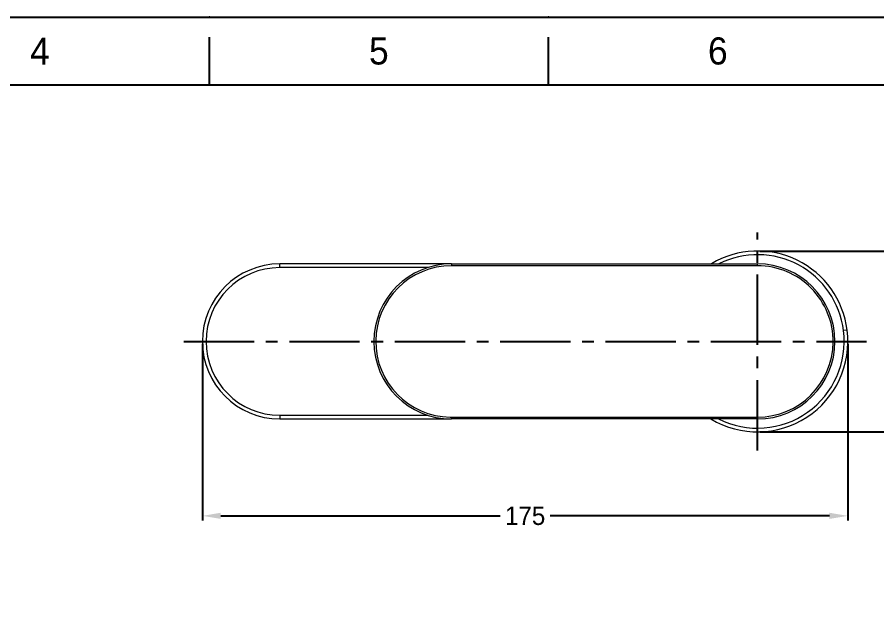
# Model space of a CAD drawing. Extents: x 13676 to 14719, y -16741 to -16132.
# Drawn here: x 14281.4 to 14514.4, y -16357.6 to -16194.9 of the extents above; entities that cross this region are included whole.
import ezdxf

# ---------------------------------------------------------------- set-up
doc = ezdxf.new("R2010")
doc.units = 0
doc.header["$MEASUREMENT"] = 0
doc.linetypes.add('CENTER2', pattern=[28.575, 19.05, -3.175, 3.175, -3.175])
doc.layers.get('0').update_dxf_attribs({"color": 3, "linetype": 'CONTINUOUS'})
doc.layers.get('DEFPOINTS').update_dxf_attribs({"linetype": 'CONTINUOUS'})
doc.layers.add('CENTER', color=1, linetype='CENTER2')
doc.layers.add('FORM', color=7, linetype='CONTINUOUS')
doc.layers.add('DIM_', color=6, linetype='CONTINUOUS', lineweight=9)
doc.styles.get("Standard").update_dxf_attribs({"font": 'Gulim.ttf'})
doc.dimstyles.new('사본(2) STANDARD', dxfattribs={"dimscale": 0, "dimtxt": 5, "dimasz": 5, "dimexe": 1.25, "dimexo": 0.625, "dimgap": 1.5, "dimtad": 3, "dimtih": 1, "dimtoh": 1, "dimdec": 1, "dimzin": 9, "dimdsep": 46, "dimtxsty": 'Standard', "dimcen": 2.5, "dimclrd": 5, "dimclre": 5, "dimclrt": 5, "dimadec": 0, "dimazin": 0, "dimtfac": 1, "dimtdec": 1, "dimtmove": 0, "dimatfit": 3, "dimfxl": 1.25, "dimtfill": 1, "dimtolj": 1, "dimtzin": 0, "dimarcsym": 0})

# ---------------------------------------------------------------- blocks, each defined once
blk = doc.blocks.new('*D53')
at = {"layer": 'DEFPOINTS', "color": 0, "transparency": 16777216}
for p in [(14482.08, -16258.19), (14534.71, -16258.19), (14482.08, -16307.19)]:
    blk.add_point(p, dxfattribs=at)
at = {"layer": 'DIM_', "color": 5, "lineweight": -2, "transparency": 16777216}
for p, q in [((14482.71, -16258.19), (14535.96, -16258.19)), ((14534.71, -16263.19), (14534.71, -16278.62)), ((14534.71, -16302.19), (14534.71, -16286.76)), ((14482.71, -16307.19), (14535.96, -16307.19))]:
    blk.add_line(p, q, dxfattribs=at)
at = {"layer": 'DIM_', "color": 5, "transparency": 16777216}
for points in [[(14533.87, -16263.19), (14535.54, -16263.19), (14534.71, -16258.19)], [(14533.87, -16302.19), (14535.54, -16302.19), (14534.71, -16307.19)]]:
    blk.add_solid(points, dxfattribs=at)
at = {"layer": 'DIM_', "color": 5, "transparency": 16777216, "insert": (14534.71, -16282.69), "char_height": 5, "attachment_point": 5, "bg_fill": 3, "box_fill_scale": 1.25, "bg_fill_color": 256, "bg_fill_true_color": 13158600, "bg_fill_transparency": 0}
blk.add_mtext('\\A1;49', dxfattribs=at)
blk = doc.blocks.new('*D54')
at = {"layer": 'DEFPOINTS', "color": 0, "transparency": 16777216}
for p in [(14331.58, -16282.69), (14506.58, -16282.69), (14506.58, -16329.94)]:
    blk.add_point(p, dxfattribs=at)
at = {"layer": 'DIM_', "color": 5, "lineweight": -2, "transparency": 16777216}
for p, q in [((14331.58, -16283.32), (14331.58, -16331.19)), ((14506.58, -16283.32), (14506.58, -16331.19)), ((14336.58, -16329.94), (14412.39, -16329.94)), ((14501.58, -16329.94), (14425.77, -16329.94))]:
    blk.add_line(p, q, dxfattribs=at)
at = {"layer": 'DIM_', "color": 5, "transparency": 16777216}
for points in [[(14336.58, -16329.1), (14336.58, -16330.77), (14331.58, -16329.94)], [(14501.58, -16329.1), (14501.58, -16330.77), (14506.58, -16329.94)]]:
    blk.add_solid(points, dxfattribs=at)
at = {"layer": 'DIM_', "color": 5, "transparency": 16777216, "insert": (14419.08, -16329.94), "char_height": 5, "attachment_point": 5, "bg_fill": 3, "box_fill_scale": 1.25, "bg_fill_color": 256, "bg_fill_true_color": 13158600, "bg_fill_transparency": 0}
blk.add_mtext('\\A1;175', dxfattribs=at)

msp = doc.modelspace()

# ---------------------------------------------------------------- linework, layer by layer
at = {"linetype": 'Continuous', "lineweight": 13}
for p, q in [((14352.58, -16262.69), (14352.58, -16261.69)), ((14399.08, -16261.69), (14399.08, -16262.19)), ((14482.08, -16262.19), (14482.08, -16261.69)), ((14392.68, -16262.69), (14352.58, -16262.69)), ((14482.08, -16262.19), (14399.08, -16262.19)), ((14506.39, -16279.63), (14505.4, -16279.75)), ((14352.58, -16302.69), (14392.68, -16302.69)), ((14352.58, -16302.69), (14352.58, -16303.69)), ((14399.08, -16303.19), (14482.08, -16303.19)), ((14399.08, -16303.19), (14399.08, -16303.69)), ((14482.08, -16303.69), (14482.08, -16303.19))]:
    msp.add_line(p, q, dxfattribs=at)
at = {"linetype": 'Continuous', "lineweight": 18}
for p, q in [((14399.08, -16261.69), (14352.58, -16261.69)), ((14399.08, -16261.69), (14482.08, -16261.69)), ((14352.58, -16303.69), (14399.08, -16303.69)), ((14482.08, -16303.69), (14399.08, -16303.69))]:
    msp.add_line(p, q, dxfattribs=at)
for centre, radius, start, end in [((14482.08, -16282.69), 24.5, 7.1828, 120.7066), ((14352.58, -16282.69), 21, 90, 270), ((14399.08, -16282.69), 21, 90, 270), ((14482.08, -16282.69), 21, 0, 90), ((14482.08, -16282.69), 24.5, 238.9975, 7.1828), ((14482.08, -16282.69), 21, 270, 0)]:
    msp.add_arc(centre, radius, start, end, dxfattribs=at)
at = {"linetype": 'Continuous', "lineweight": 13}
for centre, radius, start, end in [((14482.08, -16282.69), 23.5, 7.1828, 116.4513), ((14352.58, -16282.69), 20, 90, 270), ((14399.08, -16282.69), 20.5, 90, 269.1926), ((14482.08, -16282.69), 20.5, 359.4316, 90), ((14482.08, -16282.69), 23.5, 243.3316, 7.1828), ((14482.08, -16282.69), 20.5, 270, 359.4316), ((14399.08, -16282.69), 20.5, 269.1926, 270)]:
    msp.add_arc(centre, radius, start, end, dxfattribs=at)
at = {"layer": 'CENTER'}
for p, q in [((14482.08, -16312.19), (14482.08, -16253.19)), ((14326.58, -16282.69), (14511.58, -16282.69))]:
    msp.add_line(p, q, dxfattribs=at)
at = {"layer": 'FORM'}
for p, q in [((14333.47, -16213.23), (14333.47, -16200.23)), ((14425.37, -16213.23), (14425.37, -16200.23)), ((14701.04, -16213.23), (13965.91, -16213.23))]:
    msp.add_line(p, q, dxfattribs=at)
msp.add_lwpolyline([(13947.53, -16194.85), (14719.42, -16194.85), (14719.42, -16740.68), (13947.53, -16740.68)], close=True, dxfattribs=at)
for p in [(14333.47, -16194.85), (14425.37, -16194.85)]:
    msp.add_point(p, dxfattribs=at)

# ---------------------------------------------------------------- texts
at = {"layer": 'FORM', "char_height": 7.35, "attachment_point": 5}
for s, insert in [('4', (14287.53, -16204.04)), ('5', (14379.42, -16204.04)), ('6', (14471.31, -16204.04))]:
    msp.add_mtext_dynamic_manual_height_columns(s, width=64.98, gutter_width=16.25, heights=[0], dxfattribs=dict(at, insert=insert))

# ---------------------------------------------------------------- next in the draw order: dimensions: what is measured, and where the dimension line sits
at = {"layer": 'DIM_'}
dim = msp.add_linear_dim(base=(14534.71, -16258.19), p1=(14482.08, -16307.19), p2=(14482.08, -16258.19), angle=90, dimstyle='사본(2) STANDARD', override={"dimscale": 1, "dimtad": 0}, dxfattribs=at)
dim.commit()
dim.dimension.update_dxf_attribs({"geometry": '*D53', "text_midpoint": (14534.71, -16282.69)})

# ---------------------------------------------------------------- next in the draw order: dimensions: what is measured, and where the dimension line sits
dim = msp.add_linear_dim(base=(14506.58, -16329.94), p1=(14331.58, -16282.69), p2=(14506.58, -16282.69), dimstyle='사본(2) STANDARD', override={"dimscale": 1, "dimtad": 0}, dxfattribs=at)
dim.commit()
dim.dimension.update_dxf_attribs({"geometry": '*D54', "text_midpoint": (14419.08, -16329.94)})

doc.saveas('drawing.dxf')
